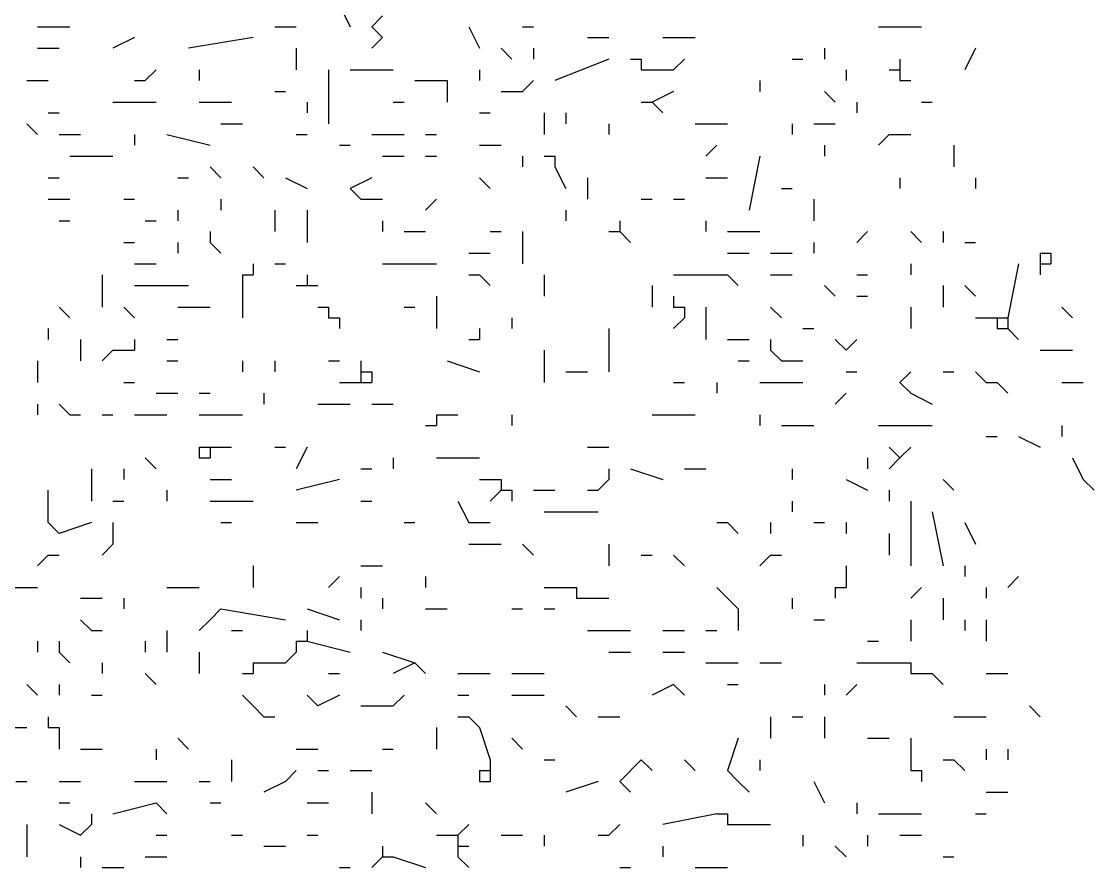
# Model space of a CAD drawing. Header units: inches. Extents: x 0 to 7.16, y 0 to 9.76.
# Drawn here: x 4.755 to 5.745, y 3.84 to 4.625 of the extents above; entities that cross this region are included whole.
import ezdxf

# ---------------------------------------------------------------- set-up
doc = ezdxf.new("R2010")
doc.units = ezdxf.units.IN
doc.header["$MEASUREMENT"] = 0

# ---------------------------------------------------------------- blocks, each defined once
blk = doc.blocks.new('drevoo')
at = {"linetype": 'Continuous'}
for points in [[(186.20022, -562.97012), (186.21022, -562.99012)], [(186.24022, -562.98012), (186.23022, -562.99012), (186.24022, -563.00012)], [(185.92022, -562.99012), (185.95022, -562.99012)], [(186.14022, -562.99012), (186.16022, -562.99012)], [(186.32022, -562.99012), (186.33022, -563.01012)], [(186.37022, -562.99012), (186.38022, -562.99012)], [(186.70022, -562.99012), (186.74022, -562.99012)], [(186.01022, -563.00012), (185.99022, -563.01012)], [(186.12022, -563.00012), (186.06022, -563.01012)], [(186.24022, -563.00012), (186.23022, -563.01012)], [(186.43022, -563.00012), (186.45022, -563.00012)], [(186.50022, -563.00012), (186.53022, -563.00012)], [(185.92022, -563.01012), (185.94022, -563.01012)], [(186.16022, -563.01012), (186.16022, -563.03012)], [(186.35022, -563.01012), (186.36022, -563.02012)], [(186.38022, -563.01012), (186.38022, -563.02012)], [(186.65022, -563.01012), (186.65022, -563.02012)], [(186.79022, -563.01012), (186.78022, -563.03012)], [(186.45022, -563.02012), (186.40022, -563.04012)], [(186.47022, -563.02012), (186.48022, -563.02012)], [(186.48022, -563.02012), (186.48022, -563.03012)], [(186.52022, -563.02012), (186.51022, -563.03012)], [(186.62022, -563.02012), (186.63022, -563.02012)], [(186.72022, -563.02012), (186.72022, -563.03012)], [(186.03022, -563.03012), (186.02022, -563.04012)], [(186.07022, -563.03012), (186.07022, -563.04012)], [(186.19022, -563.03012), (186.19022, -563.08012)], [(186.21022, -563.03012), (186.25022, -563.03012)], [(186.33022, -563.03012), (186.33022, -563.04012)], [(186.48022, -563.03012), (186.49022, -563.03012)], [(186.49022, -563.03012), (186.51022, -563.03012)], [(186.67022, -563.03012), (186.67022, -563.04012)], [(186.71022, -563.03012), (186.72022, -563.03012)], [(186.72022, -563.03012), (186.72022, -563.04012)], [(185.91022, -563.04012), (185.93022, -563.04012)], [(186.01022, -563.04012), (186.02022, -563.04012)], [(186.27022, -563.04012), (186.29022, -563.04012)], [(186.29022, -563.04012), (186.30022, -563.04012)], [(186.30022, -563.04012), (186.30022, -563.05012)], [(186.38022, -563.04012), (186.37022, -563.05012)], [(186.59022, -563.04012), (186.59022, -563.05012)], [(186.72022, -563.04012), (186.73022, -563.04012)], [(186.14022, -563.05012), (186.15022, -563.05012)], [(186.30022, -563.05012), (186.30022, -563.06012)], [(186.35022, -563.05012), (186.37022, -563.05012)], [(186.51022, -563.05012), (186.49022, -563.06012)], [(186.65022, -563.05012), (186.66022, -563.06012)], [(185.99022, -563.06012), (186.03022, -563.06012)], [(186.07022, -563.06012), (186.10022, -563.06012)], [(186.17022, -563.06012), (186.17022, -563.07012)], [(186.25022, -563.06012), (186.26022, -563.06012)], [(186.48022, -563.06012), (186.49022, -563.06012)], [(186.49022, -563.06012), (186.50022, -563.07012)], [(186.68022, -563.06012), (186.68022, -563.07012)], [(186.74022, -563.06012), (186.75022, -563.06012)], [(185.93022, -563.07012), (185.94022, -563.07012)], [(186.33022, -563.07012), (186.34022, -563.07012)], [(186.39022, -563.07012), (186.39022, -563.09012)], [(186.41022, -563.07012), (186.41022, -563.08012)], [(185.91022, -563.08012), (185.92022, -563.09012)], [(186.09022, -563.08012), (186.11022, -563.08012)], [(186.45022, -563.08012), (186.45022, -563.09012)], [(186.53022, -563.08012), (186.56022, -563.08012)], [(186.62022, -563.08012), (186.62022, -563.09012)], [(186.64022, -563.08012), (186.66022, -563.08012)], [(185.94022, -563.09012), (185.96022, -563.09012)], [(186.01022, -563.09012), (186.01022, -563.10012)], [(186.04022, -563.09012), (186.08022, -563.10012)], [(186.16022, -563.09012), (186.17022, -563.09012)], [(186.23022, -563.09012), (186.26022, -563.09012)], [(186.28022, -563.09012), (186.29022, -563.09012)], [(186.71022, -563.09012), (186.70022, -563.10012)], [(186.71022, -563.09012), (186.73022, -563.09012)], [(186.20022, -563.10012), (186.21022, -563.10012)], [(186.33022, -563.10012), (186.35022, -563.10012)], [(186.55022, -563.10012), (186.54022, -563.11012)], [(186.65022, -563.10012), (186.65022, -563.11012)], [(186.77022, -563.10012), (186.77022, -563.12012)], [(185.95022, -563.11012), (185.99022, -563.11012)], [(186.24022, -563.11012), (186.26022, -563.11012)], [(186.28022, -563.11012), (186.29022, -563.11012)], [(186.37022, -563.11012), (186.37022, -563.12012)], [(186.39022, -563.11012), (186.40022, -563.11012)], [(186.40022, -563.11012), (186.40022, -563.12012)], [(186.59022, -563.11012), (186.58022, -563.16012)], [(186.08022, -563.12012), (186.09022, -563.13012)], [(186.12022, -563.12012), (186.13022, -563.13012)], [(186.40022, -563.12012), (186.41022, -563.14012)], [(185.93022, -563.13012), (185.94022, -563.13012)], [(186.05022, -563.13012), (186.06022, -563.13012)], [(186.15022, -563.13012), (186.17022, -563.14012)], [(186.23022, -563.13012), (186.21022, -563.14012)], [(186.33022, -563.13012), (186.34022, -563.14012)], [(186.43022, -563.13012), (186.43022, -563.15012)], [(186.54022, -563.13012), (186.56022, -563.13012)], [(186.72022, -563.13012), (186.72022, -563.14012)], [(186.79022, -563.13012), (186.79022, -563.14012)], [(186.21022, -563.14012), (186.22022, -563.15012)], [(186.61022, -563.14012), (186.62022, -563.14012)], [(185.93022, -563.15012), (185.95022, -563.15012)], [(186.00022, -563.15012), (186.01022, -563.15012)], [(186.09022, -563.15012), (186.09022, -563.16012)], [(186.22022, -563.15012), (186.24022, -563.15012)], [(186.29022, -563.15012), (186.28022, -563.16012)], [(186.48022, -563.15012), (186.49022, -563.15012)], [(186.51022, -563.15012), (186.52022, -563.15012)], [(186.64022, -563.15012), (186.64022, -563.17012)], [(186.05022, -563.16012), (186.05022, -563.17012)], [(186.14022, -563.16012), (186.14022, -563.18012)], [(186.17022, -563.16012), (186.17022, -563.19012)], [(186.41022, -563.16012), (186.41022, -563.17012)], [(185.94022, -563.17012), (185.95022, -563.17012)], [(186.02022, -563.17012), (186.03022, -563.17012)], [(186.24022, -563.17012), (186.24022, -563.18012)], [(186.46022, -563.17012), (186.46022, -563.18012)], [(186.54022, -563.17012), (186.54022, -563.18012)], [(186.08022, -563.18012), (186.08022, -563.19012)], [(186.26022, -563.18012), (186.28022, -563.18012)], [(186.34022, -563.18012), (186.35022, -563.18012)], [(186.37022, -563.18012), (186.37022, -563.21012)], [(186.45022, -563.18012), (186.46022, -563.18012)], [(186.46022, -563.18012), (186.47022, -563.19012)], [(186.56022, -563.18012), (186.59022, -563.18012)], [(186.69022, -563.18012), (186.68022, -563.19012)], [(186.73022, -563.18012), (186.74022, -563.19012)], [(186.76022, -563.18012), (186.76022, -563.19012)], [(186.00022, -563.19012), (186.01022, -563.19012)], [(186.05022, -563.19012), (186.05022, -563.20012)], [(186.08022, -563.19012), (186.09022, -563.20012)], [(186.64022, -563.19012), (186.64022, -563.20012)], [(186.78022, -563.19012), (186.79022, -563.19012)], [(186.32022, -563.20012), (186.34022, -563.20012)], [(186.56022, -563.20012), (186.58022, -563.20012)], [(186.60022, -563.20012), (186.62022, -563.20012)], [(186.85022, -563.20012), (186.85022, -563.21012)], [(186.85022, -563.20012), (186.86022, -563.20012)], [(186.86022, -563.20012), (186.86022, -563.21012)], [(186.01022, -563.21012), (186.03022, -563.21012)], [(186.12022, -563.21012), (186.12022, -563.22012)], [(186.14022, -563.21012), (186.15022, -563.21012)], [(186.24022, -563.21012), (186.29022, -563.21012)], [(186.73022, -563.21012), (186.73022, -563.22012)], [(186.83022, -563.21012), (186.82022, -563.26012)], [(186.85022, -563.21012), (186.85022, -563.22012)], [(186.85022, -563.21012), (186.86022, -563.21012)], [(185.98022, -563.22012), (185.98022, -563.25012)], [(186.11022, -563.22012), (186.11022, -563.23012)], [(186.11022, -563.22012), (186.12022, -563.22012)], [(186.17022, -563.22012), (186.17022, -563.23012)], [(186.32022, -563.22012), (186.33022, -563.22012)], [(186.33022, -563.22012), (186.34022, -563.23012)], [(186.39022, -563.22012), (186.39022, -563.24012)], [(186.51022, -563.22012), (186.56022, -563.22012), (186.57022, -563.23012)], [(186.60022, -563.22012), (186.62022, -563.22012)], [(186.68022, -563.22012), (186.69022, -563.22012)], [(186.01022, -563.23012), (186.06022, -563.23012)], [(186.11022, -563.23012), (186.11022, -563.26012)], [(186.16022, -563.23012), (186.17022, -563.23012)], [(186.17022, -563.23012), (186.18022, -563.23012)], [(186.49022, -563.23012), (186.49022, -563.25012)], [(186.65022, -563.23012), (186.66022, -563.24012)], [(186.76022, -563.23012), (186.76022, -563.25012)], [(186.78022, -563.23012), (186.79022, -563.24012)], [(186.29022, -563.24012), (186.29022, -563.27012)], [(186.51022, -563.24012), (186.51022, -563.25012)], [(186.68022, -563.24012), (186.69022, -563.24012)], [(185.94022, -563.25012), (185.95022, -563.26012)], [(186.00022, -563.25012), (186.01022, -563.26012)], [(186.05022, -563.25012), (186.08022, -563.25012)], [(186.18022, -563.25012), (186.19022, -563.25012)], [(186.19022, -563.25012), (186.19022, -563.26012)], [(186.26022, -563.25012), (186.27022, -563.25012)], [(186.51022, -563.25012), (186.52022, -563.25012)], [(186.52022, -563.25012), (186.52022, -563.26012)], [(186.54022, -563.25012), (186.54022, -563.28012)], [(186.60022, -563.25012), (186.61022, -563.26012)], [(186.73022, -563.25012), (186.73022, -563.27012)], [(186.87022, -563.25012), (186.88022, -563.26012)], [(186.19022, -563.26012), (186.20022, -563.26012)], [(186.20022, -563.26012), (186.20022, -563.27012)], [(186.36022, -563.26012), (186.36022, -563.27012)], [(186.52022, -563.26012), (186.51022, -563.27012)], [(186.79022, -563.26012), (186.80022, -563.26012)], [(186.80022, -563.26012), (186.81022, -563.26012)], [(186.81022, -563.26012), (186.81022, -563.27012)], [(186.81022, -563.26012), (186.82022, -563.26012)], [(186.82022, -563.26012), (186.82022, -563.27012)], [(185.93022, -563.27012), (185.93022, -563.28012)], [(186.33022, -563.27012), (186.33022, -563.28012)], [(186.45022, -563.27012), (186.45022, -563.31012)], [(186.63022, -563.27012), (186.64022, -563.27012)], [(186.81022, -563.27012), (186.82022, -563.27012)], [(186.82022, -563.27012), (186.83022, -563.28012)], [(185.96022, -563.28012), (185.96022, -563.30012)], [(186.01022, -563.28012), (186.01022, -563.29012)], [(186.04022, -563.28012), (186.05022, -563.28012)], [(186.32022, -563.28012), (186.33022, -563.28012)], [(186.56022, -563.28012), (186.58022, -563.28012)], [(186.60022, -563.28012), (186.60022, -563.29012)], [(186.66022, -563.28012), (186.67022, -563.29012)], [(186.68022, -563.28012), (186.67022, -563.29012)], [(185.99022, -563.29012), (185.98022, -563.30012)], [(185.99022, -563.29012), (186.00022, -563.29012)], [(186.00022, -563.29012), (186.01022, -563.29012)], [(186.39022, -563.29012), (186.39022, -563.32012)], [(186.60022, -563.29012), (186.61022, -563.30012)], [(186.85022, -563.29012), (186.88022, -563.29012)], [(185.92022, -563.30012), (185.92022, -563.32012)], [(186.04022, -563.30012), (186.05022, -563.30012)], [(186.11022, -563.30012), (186.11022, -563.31012)], [(186.14022, -563.30012), (186.14022, -563.31012)], [(186.19022, -563.30012), (186.20022, -563.30012)], [(186.22022, -563.30012), (186.22022, -563.31012)], [(186.30022, -563.30012), (186.33022, -563.31012)], [(186.57022, -563.30012), (186.58022, -563.30012)], [(186.61022, -563.30012), (186.63022, -563.30012)], [(186.22022, -563.31012), (186.22022, -563.32012)], [(186.22022, -563.31012), (186.23022, -563.31012)], [(186.23022, -563.31012), (186.23022, -563.32012)], [(186.41022, -563.31012), (186.43022, -563.31012)], [(186.67022, -563.31012), (186.68022, -563.31012)], [(186.73022, -563.31012), (186.72022, -563.32012)], [(186.76022, -563.31012), (186.77022, -563.31012)], [(186.79022, -563.31012), (186.80022, -563.32012)], [(186.00022, -563.32012), (186.01022, -563.32012)], [(186.20022, -563.32012), (186.21022, -563.32012)], [(186.21022, -563.32012), (186.22022, -563.32012)], [(186.22022, -563.32012), (186.23022, -563.32012)], [(186.51022, -563.32012), (186.52022, -563.32012)], [(186.55022, -563.32012), (186.55022, -563.33012)], [(186.59022, -563.32012), (186.63022, -563.32012)], [(186.72022, -563.32012), (186.73022, -563.33012)], [(186.80022, -563.32012), (186.81022, -563.32012)], [(186.81022, -563.32012), (186.82022, -563.33012)], [(186.87022, -563.32012), (186.89022, -563.32012)], [(186.03022, -563.33012), (186.05022, -563.33012)], [(186.07022, -563.33012), (186.08022, -563.33012)], [(186.13022, -563.33012), (186.13022, -563.34012)], [(186.67022, -563.33012), (186.66022, -563.34012)], [(186.73022, -563.33012), (186.75022, -563.34012)], [(185.92022, -563.34012), (185.92022, -563.35012)], [(185.94022, -563.34012), (185.95022, -563.35012)], [(186.18022, -563.34012), (186.21022, -563.34012)], [(186.23022, -563.34012), (186.25022, -563.34012)], [(185.95022, -563.35012), (185.96022, -563.35012)], [(185.98022, -563.35012), (185.99022, -563.35012)], [(186.01022, -563.35012), (186.04022, -563.35012)], [(186.07022, -563.35012), (186.11022, -563.35012)], [(186.29022, -563.35012), (186.29022, -563.36012)], [(186.29022, -563.35012), (186.30022, -563.35012)], [(186.30022, -563.35012), (186.31022, -563.35012)], [(186.36022, -563.35012), (186.36022, -563.36012)], [(186.49022, -563.35012), (186.53022, -563.35012)], [(186.59022, -563.35012), (186.59022, -563.36012)], [(186.28022, -563.36012), (186.29022, -563.36012)], [(186.61022, -563.36012), (186.64022, -563.36012)], [(186.70022, -563.36012), (186.75022, -563.36012)], [(186.87022, -563.36012), (186.87022, -563.37012)], [(186.80022, -563.37012), (186.81022, -563.37012)], [(186.83022, -563.37012), (186.85022, -563.38012)], [(186.07022, -563.38012), (186.07022, -563.39012)], [(186.07022, -563.38012), (186.08022, -563.38012)], [(186.08022, -563.38012), (186.08022, -563.39012)], [(186.08022, -563.38012), (186.09022, -563.38012)], [(186.09022, -563.38012), (186.10022, -563.38012)], [(186.14022, -563.38012), (186.15022, -563.38012)], [(186.17022, -563.38012), (186.16022, -563.40012)], [(186.43022, -563.38012), (186.45022, -563.38012)], [(186.71022, -563.38012), (186.72022, -563.39012)], [(186.73022, -563.38012), (186.72022, -563.39012)], [(186.02022, -563.39012), (186.03022, -563.40012)], [(186.07022, -563.39012), (186.08022, -563.39012)], [(186.25022, -563.39012), (186.25022, -563.40012)], [(186.29022, -563.39012), (186.33022, -563.39012)], [(186.69022, -563.39012), (186.69022, -563.40012)], [(186.72022, -563.39012), (186.71022, -563.40012)], [(186.88022, -563.39012), (186.89022, -563.41012)], [(185.97022, -563.40012), (185.97022, -563.43012)], [(186.00022, -563.40012), (186.00022, -563.41012)], [(186.22022, -563.40012), (186.23022, -563.40012)], [(186.45022, -563.40012), (186.45022, -563.41012)], [(186.47022, -563.40012), (186.50022, -563.41012)], [(186.52022, -563.40012), (186.54022, -563.40012)], [(186.62022, -563.40012), (186.62022, -563.41012)], [(186.08022, -563.41012), (186.10022, -563.41012)], [(186.20022, -563.41012), (186.16022, -563.42012)], [(186.33022, -563.41012), (186.34022, -563.41012)], [(186.34022, -563.41012), (186.35022, -563.41012)], [(186.35022, -563.41012), (186.35022, -563.42012)], [(186.45022, -563.41012), (186.44022, -563.42012)], [(186.67022, -563.41012), (186.69022, -563.42012)], [(186.76022, -563.41012), (186.77022, -563.42012)], [(186.89022, -563.41012), (186.90022, -563.42012)], [(185.97022, -563.45012), (185.94022, -563.46012), (185.93022, -563.45012), (185.93022, -563.42012)], [(186.04022, -563.42012), (186.04022, -563.43012)], [(186.35022, -563.42012), (186.34022, -563.43012)], [(186.35022, -563.42012), (186.36022, -563.42012)], [(186.36022, -563.42012), (186.36022, -563.43012)], [(186.38022, -563.42012), (186.40022, -563.42012)], [(186.43022, -563.42012), (186.44022, -563.42012)], [(186.71022, -563.42012), (186.71022, -563.43012)], [(185.99022, -563.43012), (186.00022, -563.43012)], [(186.08022, -563.43012), (186.12022, -563.43012)], [(186.22022, -563.43012), (186.23022, -563.43012)], [(186.31022, -563.43012), (186.32022, -563.45012), (186.34022, -563.45012)], [(186.62022, -563.43012), (186.62022, -563.44012)], [(186.73022, -563.43012), (186.73022, -563.49012)], [(186.39022, -563.44012), (186.44022, -563.44012)], [(186.75022, -563.44012), (186.76022, -563.49012)], [(185.99022, -563.45012), (185.99022, -563.47012)], [(186.09022, -563.45012), (186.10022, -563.45012)], [(186.16022, -563.45012), (186.18022, -563.45012)], [(186.26022, -563.45012), (186.27022, -563.45012)], [(186.55022, -563.45012), (186.56022, -563.45012)], [(186.56022, -563.45012), (186.57022, -563.46012)], [(186.60022, -563.45012), (186.60022, -563.46012)], [(186.64022, -563.45012), (186.65022, -563.45012)], [(186.67022, -563.45012), (186.67022, -563.46012)], [(186.78022, -563.45012), (186.79022, -563.47012)], [(186.71022, -563.46012), (186.71022, -563.48012)], [(185.99022, -563.47012), (185.98022, -563.48012)], [(186.32022, -563.47012), (186.35022, -563.47012)], [(186.37022, -563.47012), (186.38022, -563.48012)], [(186.45022, -563.47012), (186.45022, -563.49012)], [(185.93022, -563.48012), (185.92022, -563.49012)], [(185.93022, -563.48012), (185.94022, -563.48012)], [(186.48022, -563.48012), (186.49022, -563.48012)], [(186.51022, -563.48012), (186.52022, -563.49012)], [(186.60022, -563.48012), (186.59022, -563.49012)], [(186.60022, -563.48012), (186.61022, -563.48012)], [(186.12022, -563.49012), (186.12022, -563.51012)], [(186.22022, -563.49012), (186.24022, -563.49012)], [(186.67022, -563.49012), (186.67022, -563.50012)], [(186.78022, -563.49012), (186.78022, -563.50012)], [(186.20022, -563.50012), (186.19022, -563.51012)], [(186.28022, -563.50012), (186.28022, -563.51012)], [(186.67022, -563.50012), (186.67022, -563.51012)], [(186.83022, -563.50012), (186.82022, -563.51012)], [(185.89022, -563.51012), (185.92022, -563.51012)], [(186.04022, -563.51012), (186.07022, -563.51012)], [(186.22022, -563.51012), (186.22022, -563.52012)], [(186.39022, -563.51012), (186.41022, -563.51012)], [(186.41022, -563.51012), (186.42022, -563.51012)], [(186.42022, -563.51012), (186.42022, -563.52012)], [(186.55022, -563.51012), (186.57022, -563.53012), (186.57022, -563.55012)], [(186.66022, -563.51012), (186.66022, -563.52012)], [(186.66022, -563.51012), (186.67022, -563.51012)], [(186.74022, -563.51012), (186.73022, -563.52012)], [(186.80022, -563.51012), (186.80022, -563.52012)], [(185.96022, -563.52012), (185.98022, -563.52012)], [(186.00022, -563.52012), (186.00022, -563.53012)], [(186.24022, -563.52012), (186.24022, -563.53012)], [(186.42022, -563.52012), (186.43022, -563.52012)], [(186.43022, -563.52012), (186.45022, -563.52012)], [(186.62022, -563.52012), (186.62022, -563.53012)], [(186.76022, -563.52012), (186.76022, -563.54012)], [(186.09022, -563.53012), (186.08022, -563.54012)], [(186.09022, -563.53012), (186.15022, -563.54012)], [(186.17022, -563.53012), (186.20022, -563.54012)], [(186.28022, -563.53012), (186.30022, -563.53012)], [(186.36022, -563.53012), (186.37022, -563.53012)], [(186.39022, -563.53012), (186.40022, -563.53012)], [(185.96022, -563.54012), (185.97022, -563.55012)], [(186.08022, -563.54012), (186.07022, -563.55012)], [(186.22022, -563.54012), (186.22022, -563.55012)], [(186.64022, -563.54012), (186.65022, -563.54012)], [(186.73022, -563.54012), (186.73022, -563.56012)], [(186.78022, -563.54012), (186.78022, -563.55012)], [(186.80022, -563.54012), (186.80022, -563.56012)], [(185.97022, -563.55012), (185.98022, -563.55012)], [(186.04022, -563.55012), (186.04022, -563.57012)], [(186.10022, -563.55012), (186.11022, -563.55012)], [(186.17022, -563.55012), (186.17022, -563.56012)], [(186.43022, -563.55012), (186.47022, -563.55012)], [(186.50022, -563.55012), (186.52022, -563.55012)], [(186.54022, -563.55012), (186.55022, -563.55012)], [(185.92022, -563.56012), (185.92022, -563.57012)], [(185.94022, -563.56012), (185.94022, -563.57012)], [(186.02022, -563.56012), (186.02022, -563.57012)], [(186.16022, -563.56012), (186.16022, -563.57012)], [(186.16022, -563.56012), (186.17022, -563.56012)], [(186.17022, -563.56012), (186.21022, -563.57012)], [(186.69022, -563.56012), (186.70022, -563.56012)], [(185.94022, -563.57012), (185.95022, -563.58012)], [(186.07022, -563.57012), (186.07022, -563.59012)], [(186.16022, -563.57012), (186.15022, -563.58012)], [(186.24022, -563.57012), (186.27022, -563.58012)], [(186.45022, -563.57012), (186.47022, -563.57012)], [(186.50022, -563.57012), (186.52022, -563.57012)], [(185.98022, -563.58012), (185.98022, -563.59012)], [(186.12022, -563.58012), (186.12022, -563.59012)], [(186.12022, -563.58012), (186.13022, -563.58012)], [(186.13022, -563.58012), (186.15022, -563.58012)], [(186.27022, -563.58012), (186.25022, -563.59012)], [(186.27022, -563.58012), (186.28022, -563.59012)], [(186.54022, -563.58012), (186.57022, -563.58012)], [(186.59022, -563.58012), (186.61022, -563.58012)], [(186.68022, -563.58012), (186.72022, -563.58012)], [(186.72022, -563.58012), (186.73022, -563.58012)], [(186.73022, -563.58012), (186.73022, -563.59012)], [(186.02022, -563.59012), (186.03022, -563.60012)], [(186.11022, -563.59012), (186.12022, -563.59012)], [(186.19022, -563.59012), (186.20022, -563.59012)], [(186.31022, -563.59012), (186.34022, -563.59012)], [(186.36022, -563.59012), (186.39022, -563.59012)], [(186.73022, -563.59012), (186.74022, -563.59012)], [(186.74022, -563.59012), (186.75022, -563.59012)], [(186.75022, -563.59012), (186.76022, -563.60012)], [(186.80022, -563.59012), (186.82022, -563.59012)], [(185.91022, -563.60012), (185.92022, -563.61012)], [(185.94022, -563.60012), (185.94022, -563.61012)], [(186.51022, -563.60012), (186.49022, -563.61012)], [(186.51022, -563.60012), (186.52022, -563.61012)], [(186.56022, -563.60012), (186.57022, -563.60012)], [(186.65022, -563.60012), (186.65022, -563.61012)], [(186.68022, -563.60012), (186.67022, -563.61012)], [(185.97022, -563.61012), (185.98022, -563.61012)], [(186.11022, -563.61012), (186.12022, -563.62012)], [(186.17022, -563.61012), (186.18022, -563.62012)], [(186.20022, -563.61012), (186.18022, -563.62012)], [(186.26022, -563.61012), (186.25022, -563.62012)], [(186.31022, -563.61012), (186.32022, -563.61012)], [(186.36022, -563.61012), (186.39022, -563.61012)], [(186.12022, -563.62012), (186.13022, -563.63012)], [(186.22022, -563.62012), (186.25022, -563.62012)], [(186.41022, -563.62012), (186.42022, -563.63012)], [(186.84022, -563.62012), (186.85022, -563.63012)], [(185.93022, -563.63012), (185.93022, -563.64012)], [(186.13022, -563.63012), (186.14022, -563.63012)], [(186.31022, -563.63012), (186.32022, -563.63012)], [(186.32022, -563.63012), (186.33022, -563.64012)], [(186.44022, -563.63012), (186.46022, -563.63012)], [(186.60022, -563.63012), (186.60022, -563.65012)], [(186.62022, -563.63012), (186.63022, -563.63012)], [(186.65022, -563.63012), (186.65022, -563.65012)], [(186.77022, -563.63012), (186.80022, -563.63012)], [(185.88022, -563.64012), (185.91022, -563.64012)], [(185.93022, -563.64012), (185.94022, -563.64012)], [(185.94022, -563.64012), (185.94022, -563.65012)], [(186.29022, -563.64012), (186.29022, -563.66012)], [(186.33022, -563.64012), (186.34022, -563.67012)], [(185.94022, -563.65012), (185.94022, -563.66012)], [(186.05022, -563.65012), (186.06022, -563.66012)], [(186.36022, -563.65012), (186.37022, -563.66012)], [(186.57022, -563.65012), (186.56022, -563.68012)], [(186.69022, -563.65012), (186.71022, -563.65012)], [(186.73022, -563.65012), (186.73022, -563.67012)], [(185.96022, -563.66012), (185.98022, -563.66012)], [(186.03022, -563.66012), (186.03022, -563.67012)], [(186.16022, -563.66012), (186.18022, -563.66012)], [(186.24022, -563.66012), (186.25022, -563.66012)], [(186.80022, -563.66012), (186.80022, -563.67012)], [(186.82022, -563.66012), (186.82022, -563.67012)], [(186.10022, -563.67012), (186.10022, -563.69012)], [(186.34022, -563.67012), (186.34022, -563.68012)], [(186.39022, -563.67012), (186.40022, -563.67012)], [(186.48022, -563.67012), (186.46022, -563.69012)], [(186.48022, -563.67012), (186.49022, -563.68012)], [(186.52022, -563.67012), (186.53022, -563.68012)], [(186.59022, -563.67012), (186.59022, -563.68012)], [(186.73022, -563.67012), (186.73022, -563.68012)], [(186.76022, -563.67012), (186.77022, -563.67012)], [(186.77022, -563.67012), (186.78022, -563.68012)], [(186.16022, -563.68012), (186.15022, -563.69012)], [(186.18022, -563.68012), (186.19022, -563.68012)], [(186.21022, -563.68012), (186.23022, -563.68012)], [(186.33022, -563.68012), (186.33022, -563.69012)], [(186.33022, -563.68012), (186.34022, -563.68012)], [(186.34022, -563.68012), (186.34022, -563.69012)], [(186.56022, -563.68012), (186.57022, -563.69012)], [(186.73022, -563.68012), (186.74022, -563.68012)], [(186.74022, -563.68012), (186.74022, -563.69012)], [(185.90022, -563.69012), (185.91022, -563.69012)], [(185.94022, -563.69012), (185.96022, -563.69012)], [(186.01022, -563.69012), (186.04022, -563.69012)], [(186.07022, -563.69012), (186.08022, -563.69012)], [(186.15022, -563.69012), (186.13022, -563.70012)], [(186.33022, -563.69012), (186.34022, -563.69012)], [(186.44022, -563.69012), (186.41022, -563.70012)], [(186.46022, -563.69012), (186.47022, -563.70012)], [(186.57022, -563.69012), (186.58022, -563.70012)], [(186.64022, -563.69012), (186.65022, -563.71012)], [(186.23022, -563.70012), (186.23022, -563.72012)], [(186.80022, -563.70012), (186.82022, -563.70012)], [(185.94022, -563.71012), (185.95022, -563.71012)], [(185.99022, -563.72012), (186.03022, -563.71012), (186.04022, -563.72012)], [(186.08022, -563.71012), (186.09022, -563.71012)], [(186.17022, -563.71012), (186.19022, -563.71012)], [(186.28022, -563.71012), (186.29022, -563.72012)], [(186.68022, -563.71012), (186.68022, -563.72012)], [(185.97022, -563.72012), (185.97022, -563.73012)], [(186.55022, -563.72012), (186.50022, -563.73012)], [(186.55022, -563.72012), (186.56022, -563.72012)], [(186.56022, -563.72012), (186.56022, -563.73012)], [(186.70022, -563.72012), (186.74022, -563.72012)], [(186.79022, -563.72012), (186.80022, -563.72012)], [(185.91022, -563.73012), (185.91022, -563.76012)], [(185.94022, -563.73012), (185.96022, -563.74012)], [(185.97022, -563.73012), (185.96022, -563.74012)], [(186.32022, -563.73012), (186.31022, -563.74012)], [(186.46022, -563.73012), (186.45022, -563.74012)], [(186.56022, -563.73012), (186.57022, -563.73012)], [(186.57022, -563.73012), (186.60022, -563.73012)], [(186.03022, -563.74012), (186.04022, -563.74012)], [(186.10022, -563.74012), (186.11022, -563.74012)], [(186.17022, -563.74012), (186.18022, -563.74012)], [(186.29022, -563.74012), (186.30022, -563.74012)], [(186.30022, -563.74012), (186.31022, -563.74012)], [(186.31022, -563.74012), (186.31022, -563.75012)], [(186.35022, -563.74012), (186.37022, -563.74012)], [(186.39022, -563.74012), (186.39022, -563.75012)], [(186.44022, -563.74012), (186.45022, -563.74012)], [(186.63022, -563.74012), (186.63022, -563.75012)], [(186.69022, -563.74012), (186.69022, -563.75012)], [(186.72022, -563.74012), (186.74022, -563.74012)], [(186.13022, -563.75012), (186.15022, -563.75012)], [(186.24022, -563.75012), (186.24022, -563.76012)], [(186.31022, -563.75012), (186.31022, -563.76012)], [(186.31022, -563.75012), (186.32022, -563.75012)], [(186.50022, -563.75012), (186.50022, -563.76012)], [(186.66022, -563.75012), (186.67022, -563.76012)], [(185.96022, -563.76012), (185.96022, -563.77012)], [(186.02022, -563.76012), (186.04022, -563.76012)], [(186.24022, -563.76012), (186.23022, -563.77012)], [(186.24022, -563.76012), (186.25022, -563.76012)], [(186.25022, -563.76012), (186.28022, -563.77012)], [(186.31022, -563.76012), (186.32022, -563.77012)], [(186.76022, -563.76012), (186.77022, -563.76012)], [(185.98022, -563.77012), (186.00022, -563.77012)], [(186.20022, -563.77012), (186.21022, -563.77012)], [(186.46022, -563.77012), (186.47022, -563.77012)], [(186.53022, -563.77012), (186.56022, -563.77012)]]:
    blk.add_lwpolyline(points, dxfattribs=at)
blk = doc.blocks.new('A$C347C32FF')
at = {"color": 1, "linetype": 'Continuous'}
blk.add_blockref('drevoo', (-181.15022, 567.61012), dxfattribs=at)

msp = doc.modelspace()

# ---------------------------------------------------------------- block references
msp.add_blockref('A$C347C32FF', (0, 0))

doc.saveas('drawing.dxf')
